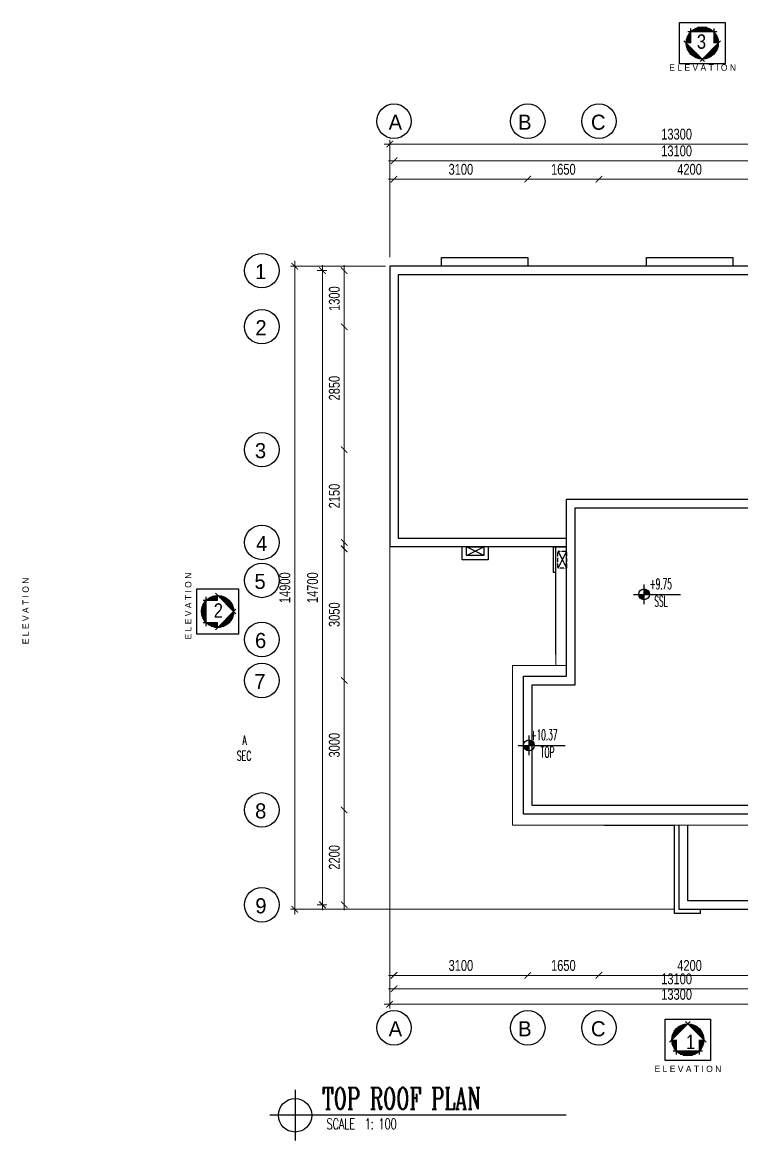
# Model space of a CAD drawing. Header units: metres. Extents: x 228262846 to 228432719, y 398618546 to 398687517.
# Drawn here: x 228357781 to 228374451, y 398661598 to 398687517 of the extents above; entities that cross this region are included whole.
import ezdxf

# ---------------------------------------------------------------- set-up
doc = ezdxf.new("R2010")
doc.units = ezdxf.units.M
doc.header["$LTSCALE"] = 10
doc.header["$MEASUREMENT"] = 0
doc.header["$PDMODE"] = 34
doc.linetypes.add('CENTER', pattern=[2, 1.25, -0.25, 0.25, -0.25])
doc.linetypes.add('DASHED2', pattern=[0.375, 0.25, -0.125])
for name, color, linetype in [('02.01.01 MD-SOL-SDP', 32, 'Continuous'), ('AX', 1, 'CENTER'), ('DIAMENSION', 240, 'Continuous'), ('ELEV-2', 136, 'Continuous'), ('LEVEL', 1, 'DASHED2'), ('SECTEXT', 10, 'Continuous'), ('tails', 11, 'Continuous'), ('TEX', 55, 'Continuous'), ('TEXT', 10, 'Continuous'), ('WALL-1', 7, 'Continuous')]:
    doc.layers.add(name, color=color, linetype=linetype)
for name, color, linetype, lineweight in [('A-DIM-15', 63, 'Continuous', 15), ('A-ELEV-03', 30, 'Continuous', 30), ('A-Handrail', 4, 'Continuous', 25), ('A-LEVEL', 3, 'Continuous', 13), ('A-TXT-E', 3, 'Continuous', 30)]:
    doc.layers.add(name, color=color, linetype=linetype, lineweight=lineweight)
doc.styles.add('ASA1', font='swissc.ttf')
doc.styles.add('EN-SCL-DIM', font='swisscl.ttf')
doc.styles.add('ROMANS', font='romans.shx', dxfattribs={"width": 0.9})
doc.styles.add('STYLE2', font='', dxfattribs={"height": 0.3})
doc.styles.add('STYLE5', font='romand.shx')
doc.styles.add('STYLE6', font='romanc.shx', dxfattribs={"width": 0.6})
doc.styles.add('WW', font='', dxfattribs={"height": 0.12})
doc.styles.get('STYLE2').set_extended_font_data('Andalus')
doc.styles.get('WW').set_extended_font_data('Andalus')
doc.dimstyles.new('JYT', dxfattribs={"dimscale": 0, "dimtxt": 0.18, "dimasz": 0.13, "dimexe": 0.2, "dimexo": 0.05, "dimgap": 0.09, "dimtad": 1, "dimzin": 0, "dimdsep": 46, "dimtxsty": 'ROMANS', "dimblk": 'OBLIQUE', "dimcen": 0.09, "dimse1": 1, "dimse2": 1, "dimclrd": 1, "dimclre": 9, "dimclrt": 3, "dimadec": 0, "dimazin": 0, "dimtfac": 0.72, "dimtix": 1, "dimtofl": 0, "dimtmove": 2, "dimatfit": 3, "dimldrblk": 'OBLIQUE', "dimfxl": 0.2, "dimtolj": 1, "dimtzin": 0, "dimarcsym": 0})
doc.dimstyles.new('ZFP-100$0', dxfattribs={"dimscale": 100, "dimtxt": 2.5, "dimasz": 1.5, "dimexe": 1, "dimexo": 1, "dimgap": 1, "dimtad": 1, "dimdec": 0, "dimzin": 0, "dimdsep": 46, "dimtxsty": 'EN-SCL-DIM', "dimblk": 'ARCHTICK', "dimcen": 2, "dimdle": 1.25, "dimclrd": 256, "dimclre": 256, "dimclrt": 2, "dimadec": 3, "dimazin": 2, "dimtfac": 1, "dimtdec": 0, "dimtix": 1, "dimtmove": 2, "dimatfit": 0, "dimldrblk": 'ARCHTICK', "dimfxl": 1, "dimtolj": 1, "dimtzin": 0, "dimlwd": -1, "dimlwe": -1, "dimarcsym": 0})

# ---------------------------------------------------------------- blocks, each defined once
blk = doc.blocks.new('_ArchTick')
at = {"color": 0, "linetype": 'ByBlock', "const_width": 0.15}
blk.add_lwpolyline([(-0.5, -0.5), (0.5, 0.5)], dxfattribs=at)
blk = doc.blocks.new('*D99')
at = {"layer": 'A-DIM-15', "transparency": 16777216}
for p, q in [((228366194, 398681864), (228363994, 398681864)), ((228364094, 398666839), (228364094, 398681989)), ((228372894, 398666964), (228363994, 398666964))]:
    blk.add_line(p, q, dxfattribs=at)
at = {"layer": 'Defpoints', "color": 0, "transparency": 16777216}
for p in [(228364094, 398681864), (228366294, 398681864), (228372994, 398666964)]:
    blk.add_point(p, dxfattribs=at)
at = {"layer": 'A-DIM-15', "transparency": 16777216, "xscale": 150, "yscale": 150, "zscale": 150}
for p, rotation in [((228364094, 398681864), 90), ((228364094, 398666964), 270)]:
    blk.add_blockref('_ArchTick', p, dxfattribs=dict(at, rotation=rotation))
at = {"layer": 'A-DIM-15', "color": 2, "transparency": 16777216, "insert": (228363866, 398674414), "char_height": 250, "attachment_point": 5, "rotation": 90, "style": 'EN-SCL-DIM'}
blk.add_mtext('\\A1;14900', dxfattribs=at)
blk = doc.blocks.new('A$C1AEC757C')
at = {"layer": 'TEXT'}
blk.add_line((0.387, 1.174), (0.387, 0), dxfattribs=at)
blk.add_circle((0.387, 0.587), 0.387, dxfattribs=at)
blk = doc.blocks.new('*X29')
at = {"color": 0}
for p, q in [((-3.26, -8.338), (-3.26, -8.328)), ((-3.251, -8.32), (-3.073, -8.32)), ((-3.24, -8.338), (-3.24, -8.312)), ((-3.223, -8.3), (-3.073, -8.3)), ((-3.22, -8.338), (-3.22, -8.298)), ((-3.2, -8.338), (-3.2, -8.287)), ((-3.186, -8.28), (-3.073, -8.28)), ((-3.18, -8.338), (-3.18, -8.277)), ((-3.16, -8.338), (-3.16, -8.27)), ((-3.14, -8.338), (-3.14, -8.264)), ((-3.12, -8.338), (-3.12, -8.26)), ((-3.119, -8.26), (-3.073, -8.26)), ((-3.1, -8.338), (-3.1, -8.257)), ((-3.08, -8.338), (-3.08, -8.256)), ((-3.067, -8.26), (-3.027, -8.26)), ((-3.06, -8.267), (-3.06, -8.256)), ((-3.047, -8.28), (-2.96, -8.28)), ((-3.04, -8.287), (-3.04, -8.258)), ((-3.027, -8.3), (-2.923, -8.3)), ((-3.02, -8.308), (-3.02, -8.261)), ((-3.008, -8.32), (-2.896, -8.32)), ((-3, -8.328), (-3, -8.266)), ((-2.98, -8.348), (-2.98, -8.272)), ((-2.96, -8.368), (-2.96, -8.28)), ((-2.94, -8.388), (-2.94, -8.29)), ((-2.92, -8.408), (-2.92, -8.302)), ((-2.9, -8.428), (-2.9, -8.316)), ((-2.88, -8.449), (-2.88, -8.334)), ((-3.352, -8.52), (-3.27, -8.52)), ((-3.35, -8.5), (-3.27, -8.5)), ((-3.347, -8.48), (-3.27, -8.48)), ((-3.342, -8.46), (-3.27, -8.46)), ((-3.34, -8.535), (-3.34, -8.454)), ((-3.335, -8.44), (-3.27, -8.44)), ((-3.327, -8.42), (-3.27, -8.42)), ((-3.32, -8.535), (-3.32, -8.405)), ((-3.317, -8.4), (-3.27, -8.4)), ((-3.305, -8.38), (-3.27, -8.38)), ((-3.3, -8.535), (-3.3, -8.373)), ((-3.29, -8.36), (-3.27, -8.36)), ((-3.28, -8.535), (-3.28, -8.348)), ((-3.273, -8.34), (-3.27, -8.34)), ((-2.988, -8.34), (-2.874, -8.34)), ((-2.968, -8.36), (-2.856, -8.36)), ((-2.948, -8.38), (-2.841, -8.38)), ((-2.928, -8.4), (-2.829, -8.4)), ((-2.908, -8.42), (-2.819, -8.42)), ((-2.889, -8.44), (-2.811, -8.44)), ((-2.869, -8.46), (-2.805, -8.46)), ((-2.86, -8.469), (-2.86, -8.355)), ((-2.849, -8.48), (-2.8, -8.48)), ((-2.84, -8.489), (-2.84, -8.382)), ((-2.829, -8.5), (-2.796, -8.5)), ((-2.82, -8.509), (-2.82, -8.418)), ((-2.809, -8.52), (-2.795, -8.52)), ((-2.8, -8.529), (-2.8, -8.479)), ((-3.352, -8.54), (-3.27, -8.54)), ((-3.351, -8.56), (-3.27, -8.56)), ((-3.348, -8.58), (-3.27, -8.58)), ((-3.344, -8.6), (-3.27, -8.6)), ((-3.34, -8.616), (-3.34, -8.535)), ((-3.339, -8.62), (-3.27, -8.62)), ((-3.332, -8.64), (-3.27, -8.64)), ((-3.323, -8.66), (-3.27, -8.66)), ((-3.32, -8.665), (-3.32, -8.535)), ((-3.311, -8.68), (-3.27, -8.68)), ((-3.3, -8.697), (-3.3, -8.535)), ((-3.298, -8.7), (-3.27, -8.7)), ((-3.282, -8.72), (-3.27, -8.72)), ((-3.28, -8.722), (-3.28, -8.535)), ((-2.98, -8.798), (-2.98, -8.722)), ((-2.978, -8.72), (-2.864, -8.72)), ((-2.96, -8.79), (-2.96, -8.702)), ((-2.958, -8.7), (-2.848, -8.7)), ((-2.94, -8.78), (-2.94, -8.682)), ((-2.938, -8.68), (-2.835, -8.68)), ((-2.92, -8.768), (-2.92, -8.662)), ((-2.918, -8.66), (-2.824, -8.66)), ((-2.9, -8.754), (-2.9, -8.642)), ((-2.898, -8.64), (-2.815, -8.64)), ((-2.88, -8.736), (-2.88, -8.621)), ((-2.879, -8.62), (-2.808, -8.62)), ((-2.86, -8.715), (-2.86, -8.601)), ((-2.859, -8.6), (-2.802, -8.6)), ((-2.84, -8.688), (-2.84, -8.581)), ((-2.839, -8.58), (-2.798, -8.58)), ((-2.82, -8.652), (-2.82, -8.561)), ((-2.819, -8.56), (-2.795, -8.56)), ((-2.8, -8.591), (-2.8, -8.541)), ((-2.799, -8.54), (-2.794, -8.54)), ((-3.262, -8.74), (-3.073, -8.74)), ((-3.26, -8.742), (-3.26, -8.732)), ((-3.24, -8.759), (-3.24, -8.732)), ((-3.238, -8.76), (-3.073, -8.76)), ((-3.22, -8.772), (-3.22, -8.732)), ((-3.207, -8.78), (-3.073, -8.78)), ((-3.2, -8.783), (-3.2, -8.732)), ((-3.18, -8.793), (-3.18, -8.732)), ((-3.16, -8.8), (-3.16, -8.732)), ((-3.16, -8.8), (-3.073, -8.8)), ((-3.14, -8.806), (-3.14, -8.732)), ((-3.12, -8.81), (-3.12, -8.732)), ((-3.1, -8.813), (-3.1, -8.732)), ((-3.08, -8.814), (-3.08, -8.732)), ((-3.06, -8.814), (-3.06, -8.803)), ((-3.057, -8.8), (-2.986, -8.8)), ((-3.04, -8.812), (-3.04, -8.783)), ((-3.037, -8.78), (-2.94, -8.78)), ((-3.02, -8.809), (-3.02, -8.763)), ((-3.017, -8.76), (-2.908, -8.76)), ((-3, -8.804), (-3, -8.742)), ((-2.998, -8.74), (-2.884, -8.74))]:
    blk.add_line(p, q, dxfattribs=at)
blk = doc.blocks.new('A$C013603BD')
at = {"layer": 'ELEV-2'}
h = blk.add_hatch(color=256, dxfattribs=at)
h.paths.add_polyline_path([(0.373, 0.231, 0.414214), (0.248, 0.356), (0.248, 0.231)])
h.paths.add_polyline_path([(0.248, 0.231), (0.123, 0.231, 0.414214), (0.248, 0.106)])
at = {"layer": 'LEVEL', "linetype": 'Continuous'}
for p, q in [((0.251, 0), (0.251, 0.462)), ((0, 0.231), (1.092, 0.231))]:
    blk.add_line(p, q, dxfattribs=at)
blk.add_circle((0.248, 0.231), 0.125, dxfattribs=at)
blk = doc.blocks.new('*D37')
at = {"layer": 'A-DIM-15', "transparency": 16777216}
for p, q in [((228366169, 398684697), (228379719, 398684697)), ((228366294, 398682073), (228366294, 398684797)), ((228379594, 398682073), (228379594, 398684797))]:
    blk.add_line(p, q, dxfattribs=at)
at = {"layer": 'Defpoints', "color": 0, "transparency": 16777216}
for p in [(228379594, 398684697), (228366294, 398681973), (228379594, 398681973)]:
    blk.add_point(p, dxfattribs=at)
at = {"layer": 'A-DIM-15', "transparency": 16777216, "xscale": 150, "yscale": 150, "zscale": 150, "rotation": 180}
blk.add_blockref('_ArchTick', (228366294, 398684697), dxfattribs=at)
at = {"layer": 'A-DIM-15', "transparency": 16777216, "xscale": 150, "yscale": 150, "zscale": 150}
blk.add_blockref('_ArchTick', (228379594, 398684697), dxfattribs=at)
at = {"layer": 'A-DIM-15', "color": 2, "transparency": 16777216, "insert": (228372944, 398684925), "char_height": 250, "attachment_point": 5, "style": 'EN-SCL-DIM'}
blk.add_mtext('\\A1;13300', dxfattribs=at)
blk = doc.blocks.new('*D38')
at = {"layer": 'A-DIM-15', "transparency": 16777216}
blk.add_line((228379619, 398684309), (228366269, 398684309), dxfattribs=at)
at = {"layer": 'Defpoints', "color": 0, "transparency": 16777216}
for p in [(228366394, 398684309), (228366394, 398684309), (228379494, 398684309)]:
    blk.add_point(p, dxfattribs=at)
at = {"layer": 'A-DIM-15', "transparency": 16777216, "xscale": 150, "yscale": 150, "zscale": 150, "rotation": 180}
blk.add_blockref('_ArchTick', (228366394, 398684309), dxfattribs=at)
at = {"layer": 'A-DIM-15', "transparency": 16777216, "xscale": 150, "yscale": 150, "zscale": 150}
blk.add_blockref('_ArchTick', (228379494, 398684309), dxfattribs=at)
at = {"layer": 'A-DIM-15', "color": 2, "transparency": 16777216, "insert": (228372944, 398684537), "char_height": 250, "attachment_point": 5, "style": 'EN-SCL-DIM'}
blk.add_mtext('\\A1;13100', dxfattribs=at)
blk = doc.blocks.new('*D39')
at = {"layer": 'A-DIM-15', "transparency": 16777216}
blk.add_line((228366269, 398683882), (228369619, 398683882), dxfattribs=at)
at = {"layer": 'Defpoints', "color": 0, "transparency": 16777216}
for p in [(228366394, 398683882), (228369494, 398683882), (228369494, 398683882)]:
    blk.add_point(p, dxfattribs=at)
at = {"layer": 'A-DIM-15', "transparency": 16777216, "xscale": 150, "yscale": 150, "zscale": 150, "rotation": 180}
blk.add_blockref('_ArchTick', (228366394, 398683882), dxfattribs=at)
at = {"layer": 'A-DIM-15', "transparency": 16777216, "xscale": 150, "yscale": 150, "zscale": 150}
blk.add_blockref('_ArchTick', (228369494, 398683882), dxfattribs=at)
at = {"layer": 'A-DIM-15', "color": 2, "transparency": 16777216, "insert": (228367944, 398684110), "char_height": 250, "attachment_point": 5, "style": 'EN-SCL-DIM'}
blk.add_mtext('\\A1;3100', dxfattribs=at)
blk = doc.blocks.new('*D40')
at = {"layer": 'A-DIM-15', "transparency": 16777216}
blk.add_line((228369369, 398683882), (228371269, 398683882), dxfattribs=at)
at = {"layer": 'Defpoints', "color": 0, "transparency": 16777216}
for p in [(228369494, 398683882), (228371144, 398683882), (228371144, 398683882)]:
    blk.add_point(p, dxfattribs=at)
at = {"layer": 'A-DIM-15', "transparency": 16777216, "xscale": 150, "yscale": 150, "zscale": 150, "rotation": 180}
blk.add_blockref('_ArchTick', (228369494, 398683882), dxfattribs=at)
at = {"layer": 'A-DIM-15', "transparency": 16777216, "xscale": 150, "yscale": 150, "zscale": 150}
blk.add_blockref('_ArchTick', (228371144, 398683882), dxfattribs=at)
at = {"layer": 'A-DIM-15', "color": 2, "transparency": 16777216, "insert": (228370319, 398684110), "char_height": 250, "attachment_point": 5, "style": 'EN-SCL-DIM'}
blk.add_mtext('\\A1;1650', dxfattribs=at)
blk = doc.blocks.new('*D41')
at = {"layer": 'A-DIM-15', "transparency": 16777216}
blk.add_line((228371019, 398683882), (228375469, 398683882), dxfattribs=at)
at = {"layer": 'Defpoints', "color": 0, "transparency": 16777216}
for p in [(228371144, 398683882), (228375344, 398683882), (228375344, 398683882)]:
    blk.add_point(p, dxfattribs=at)
at = {"layer": 'A-DIM-15', "transparency": 16777216, "xscale": 150, "yscale": 150, "zscale": 150, "rotation": 180}
blk.add_blockref('_ArchTick', (228371144, 398683882), dxfattribs=at)
at = {"layer": 'A-DIM-15', "transparency": 16777216, "xscale": 150, "yscale": 150, "zscale": 150}
blk.add_blockref('_ArchTick', (228375344, 398683882), dxfattribs=at)
at = {"layer": 'A-DIM-15', "color": 2, "transparency": 16777216, "insert": (228373244, 398684110), "char_height": 250, "attachment_point": 5, "style": 'EN-SCL-DIM'}
blk.add_mtext('\\A1;4200', dxfattribs=at)
blk = doc.blocks.new('*D53')
at = {"layer": 'A-DIM-15', "transparency": 16777216}
for p, q in [((228366194, 398681864), (228363994, 398681864)), ((228364094, 398666839), (228364094, 398681989)), ((228372894, 398666964), (228363994, 398666964))]:
    blk.add_line(p, q, dxfattribs=at)
at = {"layer": 'Defpoints', "color": 0, "transparency": 16777216}
for p in [(228364094, 398681864), (228366294, 398681864), (228372994, 398666964)]:
    blk.add_point(p, dxfattribs=at)
at = {"layer": 'A-DIM-15', "transparency": 16777216, "xscale": 150, "yscale": 150, "zscale": 150}
for p, rotation in [((228364094, 398681864), 90), ((228364094, 398666964), 270)]:
    blk.add_blockref('_ArchTick', p, dxfattribs=dict(at, rotation=rotation))
at = {"layer": 'A-DIM-15', "color": 2, "transparency": 16777216, "insert": (228363866, 398674414), "char_height": 250, "attachment_point": 5, "rotation": 90, "style": 'EN-SCL-DIM'}
blk.add_mtext('\\A1;14900', dxfattribs=at)
blk = doc.blocks.new('*D54')
at = {"layer": 'A-DIM-15', "transparency": 16777216}
for p, q in [((228364736, 398681889), (228364736, 398666939)), ((228364616, 398681764), (228364836, 398681764)), ((228364616, 398667064), (228364836, 398667064))]:
    blk.add_line(p, q, dxfattribs=at)
at = {"layer": 'Defpoints', "color": 0, "transparency": 16777216}
for p in [(228364516, 398681764), (228364516, 398667064), (228364736, 398667064)]:
    blk.add_point(p, dxfattribs=at)
at = {"layer": 'A-DIM-15', "transparency": 16777216, "xscale": 150, "yscale": 150, "zscale": 150}
for p, rotation in [((228364736, 398681764), 90), ((228364736, 398667064), 270)]:
    blk.add_blockref('_ArchTick', p, dxfattribs=dict(at, rotation=rotation))
at = {"layer": 'A-DIM-15', "color": 2, "transparency": 16777216, "insert": (228364508, 398674414), "char_height": 250, "attachment_point": 5, "rotation": 90, "style": 'EN-SCL-DIM'}
blk.add_mtext('\\A1;14700', dxfattribs=at)
blk = doc.blocks.new('*D55')
at = {"layer": 'A-DIM-15', "transparency": 16777216}
blk.add_line((228365240, 398666939), (228365240, 398669389), dxfattribs=at)
at = {"layer": 'Defpoints', "color": 0, "transparency": 16777216}
for p in [(228365240, 398669264), (228365240, 398669264), (228365240, 398667064)]:
    blk.add_point(p, dxfattribs=at)
at = {"layer": 'A-DIM-15', "transparency": 16777216, "xscale": 150, "yscale": 150, "zscale": 150}
for p, rotation in [((228365240, 398669264), 90), ((228365240, 398667064), 270)]:
    blk.add_blockref('_ArchTick', p, dxfattribs=dict(at, rotation=rotation))
at = {"layer": 'A-DIM-15', "color": 2, "transparency": 16777216, "insert": (228365012, 398668164), "char_height": 250, "attachment_point": 5, "rotation": 90, "style": 'EN-SCL-DIM'}
blk.add_mtext('\\A1;2200', dxfattribs=at)
blk = doc.blocks.new('*D56')
at = {"layer": 'A-DIM-15', "transparency": 16777216}
blk.add_line((228365240, 398669139), (228365240, 398672389), dxfattribs=at)
at = {"layer": 'Defpoints', "color": 0, "transparency": 16777216}
for p in [(228365240, 398672264), (228365240, 398672264), (228365240, 398669264)]:
    blk.add_point(p, dxfattribs=at)
at = {"layer": 'A-DIM-15', "transparency": 16777216, "xscale": 150, "yscale": 150, "zscale": 150}
for p, rotation in [((228365240, 398672264), 90), ((228365240, 398669264), 270)]:
    blk.add_blockref('_ArchTick', p, dxfattribs=dict(at, rotation=rotation))
at = {"layer": 'A-DIM-15', "color": 2, "transparency": 16777216, "insert": (228365012, 398670764), "char_height": 250, "attachment_point": 5, "rotation": 90, "style": 'EN-SCL-DIM'}
blk.add_mtext('\\A1;3000', dxfattribs=at)
blk = doc.blocks.new('*D57')
at = {"layer": 'A-DIM-15', "transparency": 16777216}
blk.add_line((228365240, 398672139), (228365240, 398675439), dxfattribs=at)
at = {"layer": 'Defpoints', "color": 0, "transparency": 16777216}
for p in [(228365240, 398675314), (228365240, 398675314), (228365240, 398672264)]:
    blk.add_point(p, dxfattribs=at)
at = {"layer": 'A-DIM-15', "transparency": 16777216, "xscale": 150, "yscale": 150, "zscale": 150}
for p, rotation in [((228365240, 398675314), 90), ((228365240, 398672264), 270)]:
    blk.add_blockref('_ArchTick', p, dxfattribs=dict(at, rotation=rotation))
at = {"layer": 'A-DIM-15', "color": 2, "transparency": 16777216, "insert": (228365012, 398673789), "char_height": 250, "attachment_point": 5, "rotation": 90, "style": 'EN-SCL-DIM'}
blk.add_mtext('\\A1;3050', dxfattribs=at)
blk = doc.blocks.new('_Oblique')
at = {"color": 0, "linetype": 'ByBlock', "lineweight": -2}
blk.add_line((-0.5, -0.5), (0.5, 0.5), dxfattribs=at)
blk = doc.blocks.new('*D58')
at = {"layer": 'Defpoints', "color": 0, "transparency": 16777216}
for p in [(228365240, 398675464), (228365240, 398675464), (228365240, 398675314)]:
    blk.add_point(p, dxfattribs=at)
at = {"layer": 'DIAMENSION', "color": 1, "lineweight": -2, "transparency": 16777216}
blk.add_line((228365240, 398675314), (228365240, 398675464), dxfattribs=at)
at = {"layer": 'DIAMENSION', "color": 1, "lineweight": -2, "transparency": 16777216, "xscale": 0.13, "yscale": 0.13, "zscale": 0.13}
for p, rotation in [((228365240, 398675464), 90), ((228365240, 398675314), 270)]:
    blk.add_blockref('_Oblique', p, dxfattribs=dict(at, rotation=rotation))
at = {"layer": 'DIAMENSION', "color": 3, "transparency": 16777216, "insert": (228365240, 398675389), "char_height": 0.18, "attachment_point": 5, "rotation": 90, "style": 'ROMANS'}
blk.add_mtext('\\A1;150.00', dxfattribs=at)
blk = doc.blocks.new('*D59')
at = {"layer": 'A-DIM-15', "transparency": 16777216}
blk.add_line((228365240, 398675339), (228365240, 398677739), dxfattribs=at)
at = {"layer": 'Defpoints', "color": 0, "transparency": 16777216}
for p in [(228365240, 398677614), (228365240, 398677614), (228365240, 398675464)]:
    blk.add_point(p, dxfattribs=at)
at = {"layer": 'A-DIM-15', "transparency": 16777216, "xscale": 150, "yscale": 150, "zscale": 150}
for p, rotation in [((228365240, 398677614), 90), ((228365240, 398675464), 270)]:
    blk.add_blockref('_ArchTick', p, dxfattribs=dict(at, rotation=rotation))
at = {"layer": 'A-DIM-15', "color": 2, "transparency": 16777216, "insert": (228365012, 398676539), "char_height": 250, "attachment_point": 5, "rotation": 90, "style": 'EN-SCL-DIM'}
blk.add_mtext('\\A1;2150', dxfattribs=at)
blk = doc.blocks.new('*D60')
at = {"layer": 'A-DIM-15', "transparency": 16777216}
blk.add_line((228365240, 398677489), (228365240, 398680589), dxfattribs=at)
at = {"layer": 'Defpoints', "color": 0, "transparency": 16777216}
for p in [(228365240, 398680464), (228365240, 398680464), (228365240, 398677614)]:
    blk.add_point(p, dxfattribs=at)
at = {"layer": 'A-DIM-15', "transparency": 16777216, "xscale": 150, "yscale": 150, "zscale": 150}
for p, rotation in [((228365240, 398680464), 90), ((228365240, 398677614), 270)]:
    blk.add_blockref('_ArchTick', p, dxfattribs=dict(at, rotation=rotation))
at = {"layer": 'A-DIM-15', "color": 2, "transparency": 16777216, "insert": (228365012, 398679039), "char_height": 250, "attachment_point": 5, "rotation": 90, "style": 'EN-SCL-DIM'}
blk.add_mtext('\\A1;2850', dxfattribs=at)
blk = doc.blocks.new('*D61')
at = {"layer": 'A-DIM-15', "transparency": 16777216}
blk.add_line((228365240, 398680339), (228365240, 398681889), dxfattribs=at)
at = {"layer": 'Defpoints', "color": 0, "transparency": 16777216}
for p in [(228365240, 398681764), (228365240, 398681764), (228365240, 398680464)]:
    blk.add_point(p, dxfattribs=at)
at = {"layer": 'A-DIM-15', "transparency": 16777216, "xscale": 150, "yscale": 150, "zscale": 150}
for p, rotation in [((228365240, 398681764), 90), ((228365240, 398680464), 270)]:
    blk.add_blockref('_ArchTick', p, dxfattribs=dict(at, rotation=rotation))
at = {"layer": 'A-DIM-15', "color": 2, "transparency": 16777216, "insert": (228365012, 398681114), "char_height": 250, "attachment_point": 5, "rotation": 90, "style": 'EN-SCL-DIM'}
blk.add_mtext('\\A1;1300', dxfattribs=at)
blk = doc.blocks.new('*D62')
at = {"layer": 'A-DIM-15', "transparency": 16777216}
for p, q in [((228366294, 398675449), (228366294, 398664659)), ((228379594, 398667049), (228379594, 398664659)), ((228379719, 398664759), (228366169, 398664759))]:
    blk.add_line(p, q, dxfattribs=at)
at = {"layer": 'Defpoints', "color": 0, "transparency": 16777216}
for p in [(228366294, 398675549), (228379594, 398667149), (228366294, 398664759)]:
    blk.add_point(p, dxfattribs=at)
at = {"layer": 'A-DIM-15', "transparency": 16777216, "xscale": 150, "yscale": 150, "zscale": 150, "rotation": 180}
blk.add_blockref('_ArchTick', (228366294, 398664759), dxfattribs=at)
at = {"layer": 'A-DIM-15', "transparency": 16777216, "xscale": 150, "yscale": 150, "zscale": 150}
blk.add_blockref('_ArchTick', (228379594, 398664759), dxfattribs=at)
at = {"layer": 'A-DIM-15', "color": 2, "transparency": 16777216, "insert": (228372944, 398664987), "char_height": 250, "attachment_point": 5, "style": 'EN-SCL-DIM'}
blk.add_mtext('\\A1;13300', dxfattribs=at)
blk = doc.blocks.new('*D63')
at = {"layer": 'A-DIM-15', "transparency": 16777216}
blk.add_line((228379619, 398665118), (228366269, 398665118), dxfattribs=at)
at = {"layer": 'Defpoints', "color": 0, "transparency": 16777216}
for p in [(228366394, 398665118), (228366394, 398665118), (228379494, 398665118)]:
    blk.add_point(p, dxfattribs=at)
at = {"layer": 'A-DIM-15', "transparency": 16777216, "xscale": 150, "yscale": 150, "zscale": 150, "rotation": 180}
blk.add_blockref('_ArchTick', (228366394, 398665118), dxfattribs=at)
at = {"layer": 'A-DIM-15', "transparency": 16777216, "xscale": 150, "yscale": 150, "zscale": 150}
blk.add_blockref('_ArchTick', (228379494, 398665118), dxfattribs=at)
at = {"layer": 'A-DIM-15', "color": 2, "transparency": 16777216, "insert": (228372944, 398665346), "char_height": 250, "attachment_point": 5, "style": 'EN-SCL-DIM'}
blk.add_mtext('\\A1;13100', dxfattribs=at)
blk = doc.blocks.new('*D64')
at = {"layer": 'A-DIM-15', "transparency": 16777216}
blk.add_line((228366269, 398665429), (228369619, 398665429), dxfattribs=at)
at = {"layer": 'Defpoints', "color": 0, "transparency": 16777216}
for p in [(228366394, 398665429), (228369494, 398665429), (228369494, 398665429)]:
    blk.add_point(p, dxfattribs=at)
at = {"layer": 'A-DIM-15', "transparency": 16777216, "xscale": 150, "yscale": 150, "zscale": 150, "rotation": 180}
blk.add_blockref('_ArchTick', (228366394, 398665429), dxfattribs=at)
at = {"layer": 'A-DIM-15', "transparency": 16777216, "xscale": 150, "yscale": 150, "zscale": 150}
blk.add_blockref('_ArchTick', (228369494, 398665429), dxfattribs=at)
at = {"layer": 'A-DIM-15', "color": 2, "transparency": 16777216, "insert": (228367944, 398665657), "char_height": 250, "attachment_point": 5, "style": 'EN-SCL-DIM'}
blk.add_mtext('\\A1;3100', dxfattribs=at)
blk = doc.blocks.new('*D65')
at = {"layer": 'A-DIM-15', "transparency": 16777216}
blk.add_line((228369369, 398665429), (228371269, 398665429), dxfattribs=at)
at = {"layer": 'Defpoints', "color": 0, "transparency": 16777216}
for p in [(228369494, 398665429), (228371144, 398665429), (228371144, 398665429)]:
    blk.add_point(p, dxfattribs=at)
at = {"layer": 'A-DIM-15', "transparency": 16777216, "xscale": 150, "yscale": 150, "zscale": 150, "rotation": 180}
blk.add_blockref('_ArchTick', (228369494, 398665429), dxfattribs=at)
at = {"layer": 'A-DIM-15', "transparency": 16777216, "xscale": 150, "yscale": 150, "zscale": 150}
blk.add_blockref('_ArchTick', (228371144, 398665429), dxfattribs=at)
at = {"layer": 'A-DIM-15', "color": 2, "transparency": 16777216, "insert": (228370319, 398665657), "char_height": 250, "attachment_point": 5, "style": 'EN-SCL-DIM'}
blk.add_mtext('\\A1;1650', dxfattribs=at)
blk = doc.blocks.new('*D66')
at = {"layer": 'A-DIM-15', "transparency": 16777216}
blk.add_line((228371019, 398665429), (228375469, 398665429), dxfattribs=at)
at = {"layer": 'Defpoints', "color": 0, "transparency": 16777216}
for p in [(228371144, 398665429), (228375344, 398665429), (228375344, 398665429)]:
    blk.add_point(p, dxfattribs=at)
at = {"layer": 'A-DIM-15', "transparency": 16777216, "xscale": 150, "yscale": 150, "zscale": 150, "rotation": 180}
blk.add_blockref('_ArchTick', (228371144, 398665429), dxfattribs=at)
at = {"layer": 'A-DIM-15', "transparency": 16777216, "xscale": 150, "yscale": 150, "zscale": 150}
blk.add_blockref('_ArchTick', (228375344, 398665429), dxfattribs=at)
at = {"layer": 'A-DIM-15', "color": 2, "transparency": 16777216, "insert": (228373244, 398665657), "char_height": 250, "attachment_point": 5, "style": 'EN-SCL-DIM'}
blk.add_mtext('\\A1;4200', dxfattribs=at)

msp = doc.modelspace()

# ---------------------------------------------------------------- linework, layer by layer
at = {"color": 2}
for p, q in [((228370143.785, 398672863.619), (228370143.785, 398675363.619)), ((228369393.786, 398669163.619), (228369393.786, 398672363.619)), ((228372893.785, 398668579.247), (228372893.785, 398668913.619)), ((228372893.785, 398666863.62), (228372893.785, 398668579.247)), ((228373493.785, 398666863.62), (228372893.785, 398666863.62)), ((228373493.785, 398666863.62), (228373493.785, 398666963.619)), ((228373493.785, 398666863.62), (228373493.785, 398666963.619))]:
    msp.add_line(p, q, dxfattribs=at)
at = {"color": 254, "true_color": 0xeafeb8}
msp.add_line((228371266.38, 398668913.619), (228372893.785, 398668913.619), dxfattribs=at)
at = {"linetype": 'Continuous', "ltscale": 0.2}
for points in [[(228367493.785, 398681863.619), (228367493.785, 398682063.619), (228369493.785, 398682063.619), (228369493.785, 398681863.619)], [(228372243.785, 398681863.619), (228372243.785, 398682063.619), (228374243.785, 398682063.619), (228374243.785, 398681863.619)]]:
    msp.add_lwpolyline(points, dxfattribs=at)
at = {"color": 2}
for points in [[(228375393.785, 398669163.619), (228369393.785, 398669163.619), (228369393.785, 398672363.619), (228370393.785, 398672363.619), (228370393.785, 398676463.619), (228375393.785, 398676463.619)], [(228375193.785, 398669363.619), (228369593.785, 398669363.619), (228369593.785, 398672163.619), (228370593.785, 398672163.619), (228370593.785, 398676263.619), (228375193.785, 398676263.619)]]:
    msp.add_lwpolyline(points, close=True, dxfattribs=at)
at = {"layer": '02.01.01 MD-SOL-SDP', "color": 8}
for p, q in [((228368074.524, 398675163.619), (228368474.524, 398675363.619)), ((228368474.524, 398675163.619), (228368074.524, 398675363.619))]:
    msp.add_line(p, q, dxfattribs=at)
at = {"layer": '02.01.01 MD-SOL-SDP', "color": 8, "linetype": 'DASHED2'}
for p, q in [((228370193.785, 398675263.62), (228370393.785, 398674863.62)), ((228370393.785, 398675263.619), (228370193.785, 398674863.62))]:
    msp.add_line(p, q, dxfattribs=at)
at = {"layer": '02.01.01 MD-SOL-SDP', "color": 8}
for points in [[(228368574.524, 398675363.62), (228368574.524, 398675063.619), (228367974.524, 398675063.619), (228367974.524, 398675363.62)], [(228370143.785, 398674763.62), (228370093.785, 398674763.62), (228370093.785, 398675363.62), (228370393.785, 398675363.62)]]:
    msp.add_lwpolyline(points, dxfattribs=at)
msp.add_lwpolyline([(228368474.524, 398675363.619), (228368474.524, 398675163.619), (228368074.524, 398675163.619), (228368074.524, 398675363.619)], close=True, dxfattribs=at)
at = {"layer": '02.01.01 MD-SOL-SDP', "color": 8, "linetype": 'DASHED2'}
msp.add_lwpolyline([(228370393.785, 398674863.62), (228370193.785, 398674863.62), (228370193.785, 398675263.62), (228370393.785, 398675263.62)], close=True, dxfattribs=at)
at = {"layer": 'A-ELEV-03', "color": 3}
for p, q in [((228373201.926, 398687302.528), (228373876.848, 398687302.528)), ((228373275.813, 398687038.953), (228373275.813, 398687376.414)), ((228373802.962, 398687376.414), (228373802.962, 398687038.953)), ((228373591.998, 398686614.002), (228373114.037, 398687088.232)), ((228373486.776, 398686614.002), (228373964.738, 398687088.232)), ((228361968.838, 398674127.362), (228362306.299, 398674127.362)), ((228362042.724, 398673526.326), (228362042.724, 398674201.248)), ((228362731.25, 398673811.176), (228362257.019, 398674289.138)), ((228362731.25, 398673916.398), (228362257.019, 398673438.437)), ((228362306.299, 398673600.212), (228361968.838, 398673600.212)), ((228373255.584, 398664358.387), (228372777.623, 398663884.157)), ((228373150.362, 398664358.387), (228373628.324, 398663884.157)), ((228372939.399, 398663595.975), (228372939.399, 398663933.436)), ((228373466.548, 398663933.436), (228373466.548, 398663595.975)), ((228373540.434, 398663669.861), (228372865.512, 398663669.861))]:
    msp.add_line(p, q, dxfattribs=at)
for points in [[(228374066.029, 398686555.988), (228373012.746, 398686555.988), (228373012.746, 398687517.452), (228374066.029, 398687517.452)], [(228362789.264, 398674390.429), (228362789.264, 398673337.145), (228361827.8, 398673337.145), (228361827.8, 398674390.429)], [(228372676.332, 398664416.401), (228373729.615, 398664416.401), (228373729.615, 398663454.938), (228372676.332, 398663454.938)]]:
    msp.add_lwpolyline(points, close=True, dxfattribs=at)
for centre in [(228373539.387, 398687038.953), (228362306.299, 398673863.787), (228373202.973, 398663933.436)]:
    msp.add_circle(centre, 371.25, dxfattribs=at)
at = {"layer": 'A-Handrail'}
for p, q in [((228379593.785, 398681863.619), (228366293.785, 398681863.619)), ((228366293.785, 398681863.619), (228366293.785, 398675363.619)), ((228370393.785, 398675363.619), (228366293.785, 398675363.619)), ((228372993.785, 398668913.619), (228372993.785, 398666963.619)), ((228372993.785, 398666963.619), (228379593.785, 398666963.619))]:
    msp.add_line(p, q, dxfattribs=at)
msp.add_lwpolyline([(228373193.785, 398668913.619), (228373193.785, 398667163.619), (228379393.785, 398667163.619), (228379393.785, 398681663.619), (228366493.785, 398681663.619), (228366493.785, 398675563.619), (228370393.785, 398675563.619)], dxfattribs=at)
at = {"layer": 'A-LEVEL', "ltscale": 0.2}
msp.add_line((228370143.785, 398672613.619), (228370143.785, 398675363.619), dxfattribs=at)
msp.add_lwpolyline([(228375393.785, 398671551.601), (228375643.786, 398671551.601), (228375643.786, 398668913.619), (228369143.786, 398668913.619), (228369143.785, 398672613.619), (228370393.786, 398672613.619)], dxfattribs=at)
at = {"layer": 'AX', "linetype": 'ByBlock', "ltscale": 0.1}
for centre in [(228366393.785, 398685226.396), (228369493.785, 398685226.396), (228371143.785, 398685226.396), (228363330.689, 398681763.619), (228363330.689, 398680463.619), (228363330.689, 398677613.619), (228363330.689, 398675463.619), (228363330.689, 398674582.982), (228363330.689, 398673213.619), (228363330.689, 398672263.619), (228363330.689, 398669263.619), (228363330.689, 398667063.619), (228366393.785, 398664214.039), (228369493.785, 398664214.039), (228371143.785, 398664214.039)]:
    msp.add_circle(centre, 400, dxfattribs=at)
at = {"layer": 'TEXT'}
msp.add_line((228370383.079, 398662185.21), (228363515.626, 398662185.21), dxfattribs=at)

# ---------------------------------------------------------------- block references
at = {"layer": 'LEVEL', "xscale": 1000, "yscale": 1000, "zscale": 1000}
for p in [(228371942.224, 398674028.891), (228369272.65, 398670528.691)]:
    msp.add_blockref('A$C013603BD', p, dxfattribs=at)
at = {"layer": 'tails', "xscale": -1336.499989032745, "zscale": 1336.5}
for p, yscale, rotation in [((228362132.304, 398682931.653), 1336.499929428101, 90), ((228366413.599, 398662456.704), 1336.499989032745, 180), ((228384610.056, 398668040.736), 1336.499989032745, 270)]:
    msp.add_blockref('*X29', p, dxfattribs=dict(at, yscale=yscale, rotation=rotation))
at = {"layer": 'WALL-1', "xscale": 1000, "yscale": 1000, "zscale": 1000}
msp.add_blockref('A$C1AEC757C', (228363715.626, 398661598.085), dxfattribs=at)

# ---------------------------------------------------------------- texts
at = {"layer": 'A-TXT-E', "style": 'ASA1'}
for s, p in [('3', (228373413.557, 398686905.538)), ('2', (228362216.929, 398673717.385)), ('1', (228373160.16, 398663718.573))]:
    msp.add_text(s, height=334.125, dxfattribs=at).set_placement(p)
at = {"layer": 'A-TXT-E', "ltscale": 2, "style": 'STYLE2'}
for p in [(228372773.318, 398686396.426), (228372433.286, 398663187.054)]:
    msp.add_text('E L E V A T I O N', height=147.6225, dxfattribs=at).set_placement(p)
for p in [(228357930.856, 398673102.244), (228361698.547, 398673215.146)]:
    msp.add_text('E L E V A T I O N', height=147.6225, rotation=90, dxfattribs=at).set_placement(p)
at = {"layer": 'LEVEL', "style": 'STYLE5', "width": 0.5}
for s, p in [('+9.75', (228372319.236, 398674377.343)), ('SSL', (228372429.069, 398673976.374)), ('+10.37', (228369560.614, 398670877.143)), ('TOP', (228369795.447, 398670476.174))]:
    msp.add_text(s, height=250, dxfattribs=at).set_placement(p)
at = {"layer": 'SECTEXT', "ltscale": 0.15, "style": 'STYLE6', "width": 0.6}
for s, p in [('A', (228362881.973, 398670770.37)), ('SEC', (228362750.562, 398670409.429))]:
    msp.add_text(s, height=220, dxfattribs=at).set_placement(p)
at = {"layer": 'TEX', "style": 'WW'}
for s, p in [('A', (228366270.053, 398685028.417)), ('B', (228369270.874, 398685028.417)), ('C', (228370958.964, 398685028.417)), ('1', (228363174.137, 398681565.64)), ('2', (228363181.803, 398680265.64)), ('3', (228363169.585, 398677415.64)), ('4', (228363196.655, 398675265.64)), ('5', (228363160.003, 398674385.003)), ('6', (228363172.939, 398673015.64)), ('7', (228363156.409, 398672065.64)), ('8', (228363175.095, 398669065.64)), ('9', (228363179.407, 398666865.64)), ('A', (228366270.053, 398664016.06)), ('B', (228369270.874, 398664016.06)), ('C', (228370958.964, 398664016.06))]:
    msp.add_text(s, height=350, dxfattribs=at).set_placement(p)
at = {"layer": 'TEXT', "style": 'STYLE6', "width": 0.65}
for s, height, p in [('TOP ROOF PLAN', 500, (228364732.175, 398662326.311)), ('SCALE  1: 100', 250, (228364831.877, 398661862.049))]:
    msp.add_text(s, height=height, dxfattribs=at).set_placement(p)

# ---------------------------------------------------------------- dimensions: what is measured, and where the dimension line sits
at = {"layer": 'A-DIM-15'}
for base, p1, p2, angle, picture, middle in [((228379593.785, 398684697.124), (228366293.785, 398681972.999), (228379593.785, 398681972.999), 180, '*D37', (228372943.785, 398684925.319)), ((228366393.785, 398684308.664), (228379493.785, 398684308.664), (228366393.785, 398684308.664), 180, '*D38', (228372943.785, 398684536.858)), ((228369493.785, 398683882.011), (228366393.785, 398683882.011), (228369493.785, 398683882.011), 180, '*D39', (228367943.785, 398684110.206)), ((228371143.785, 398683882.011), (228369493.785, 398683882.011), (228371143.785, 398683882.011), 180, '*D40', (228370318.785, 398684110.042)), ((228375343.785, 398683882.011), (228371143.785, 398683882.011), (228375343.785, 398683882.011), 180, '*D41', (228373243.785, 398684110.042)), ((228364094.333, 398681863.619), (228372993.785, 398666963.619), (228366293.785, 398681863.619), 90, '*D99', (228363866.302, 398674413.619)), ((228364094.333, 398681863.619), (228372993.785, 398666963.619), (228366293.785, 398681863.619), 90, '*D53', (228363866.302, 398674413.619)), ((228364736.392, 398667063.619), (228364515.896, 398681763.619), (228364515.896, 398667063.619), 90, '*D54', (228364508.361, 398674413.619)), ((228365240.273, 398681763.619), (228365240.273, 398680463.619), (228365240.273, 398681763.619), 90, '*D61', (228365012.078, 398681113.619)), ((228365240.273, 398680463.619), (228365240.273, 398677613.619), (228365240.273, 398680463.619), 90, '*D60', (228365012.242, 398679038.619)), ((228365240.273, 398677613.619), (228365240.273, 398675463.619), (228365240.273, 398677613.619), 90, '*D59', (228365012.242, 398676538.619)), ((228365240.273, 398675313.619), (228365240.273, 398672263.619), (228365240.273, 398675313.619), 90, '*D57', (228365012.078, 398673788.619)), ((228366293.785, 398664758.69), (228379593.785, 398667149.11), (228366293.785, 398675549.11), 180, '*D62', (228372943.785, 398664986.885)), ((228365240.273, 398672263.619), (228365240.273, 398669263.619), (228365240.273, 398672263.619), 90, '*D56', (228365012.078, 398670763.619)), ((228365240.273, 398669263.619), (228365240.273, 398667063.619), (228365240.273, 398669263.619), 90, '*D55', (228365012.242, 398668163.619)), ((228369493.785, 398665428.822), (228366393.785, 398665428.822), (228369493.785, 398665428.822), 180, '*D64', (228367943.785, 398665657.017)), ((228371143.785, 398665428.822), (228369493.785, 398665428.822), (228371143.785, 398665428.822), 180, '*D65', (228370318.785, 398665656.853)), ((228375343.785, 398665428.822), (228371143.785, 398665428.822), (228375343.785, 398665428.822), 180, '*D66', (228373243.785, 398665656.853)), ((228366393.785, 398665117.527), (228379493.785, 398665117.527), (228366393.785, 398665117.527), 180, '*D63', (228372943.785, 398665345.721))]:
    dim = msp.add_linear_dim(base=base, p1=p1, p2=p2, angle=angle, dimstyle='ZFP-100$0', dxfattribs=at)
    dim.commit()
    dim.dimension.update_dxf_attribs({"geometry": picture, "text_midpoint": middle})
at = {"layer": 'DIAMENSION'}
dim = msp.add_linear_dim(base=(228365240.273, 398675463.619), p1=(228365240.273, 398675313.619), p2=(228365240.273, 398675463.619), angle=90, dimstyle='JYT', override={"dimscale": 1}, dxfattribs=at)
dim.commit()
dim.dimension.update_dxf_attribs({"geometry": '*D58', "text_midpoint": (228365240.093, 398675388.619)})

doc.saveas('drawing.dxf')
